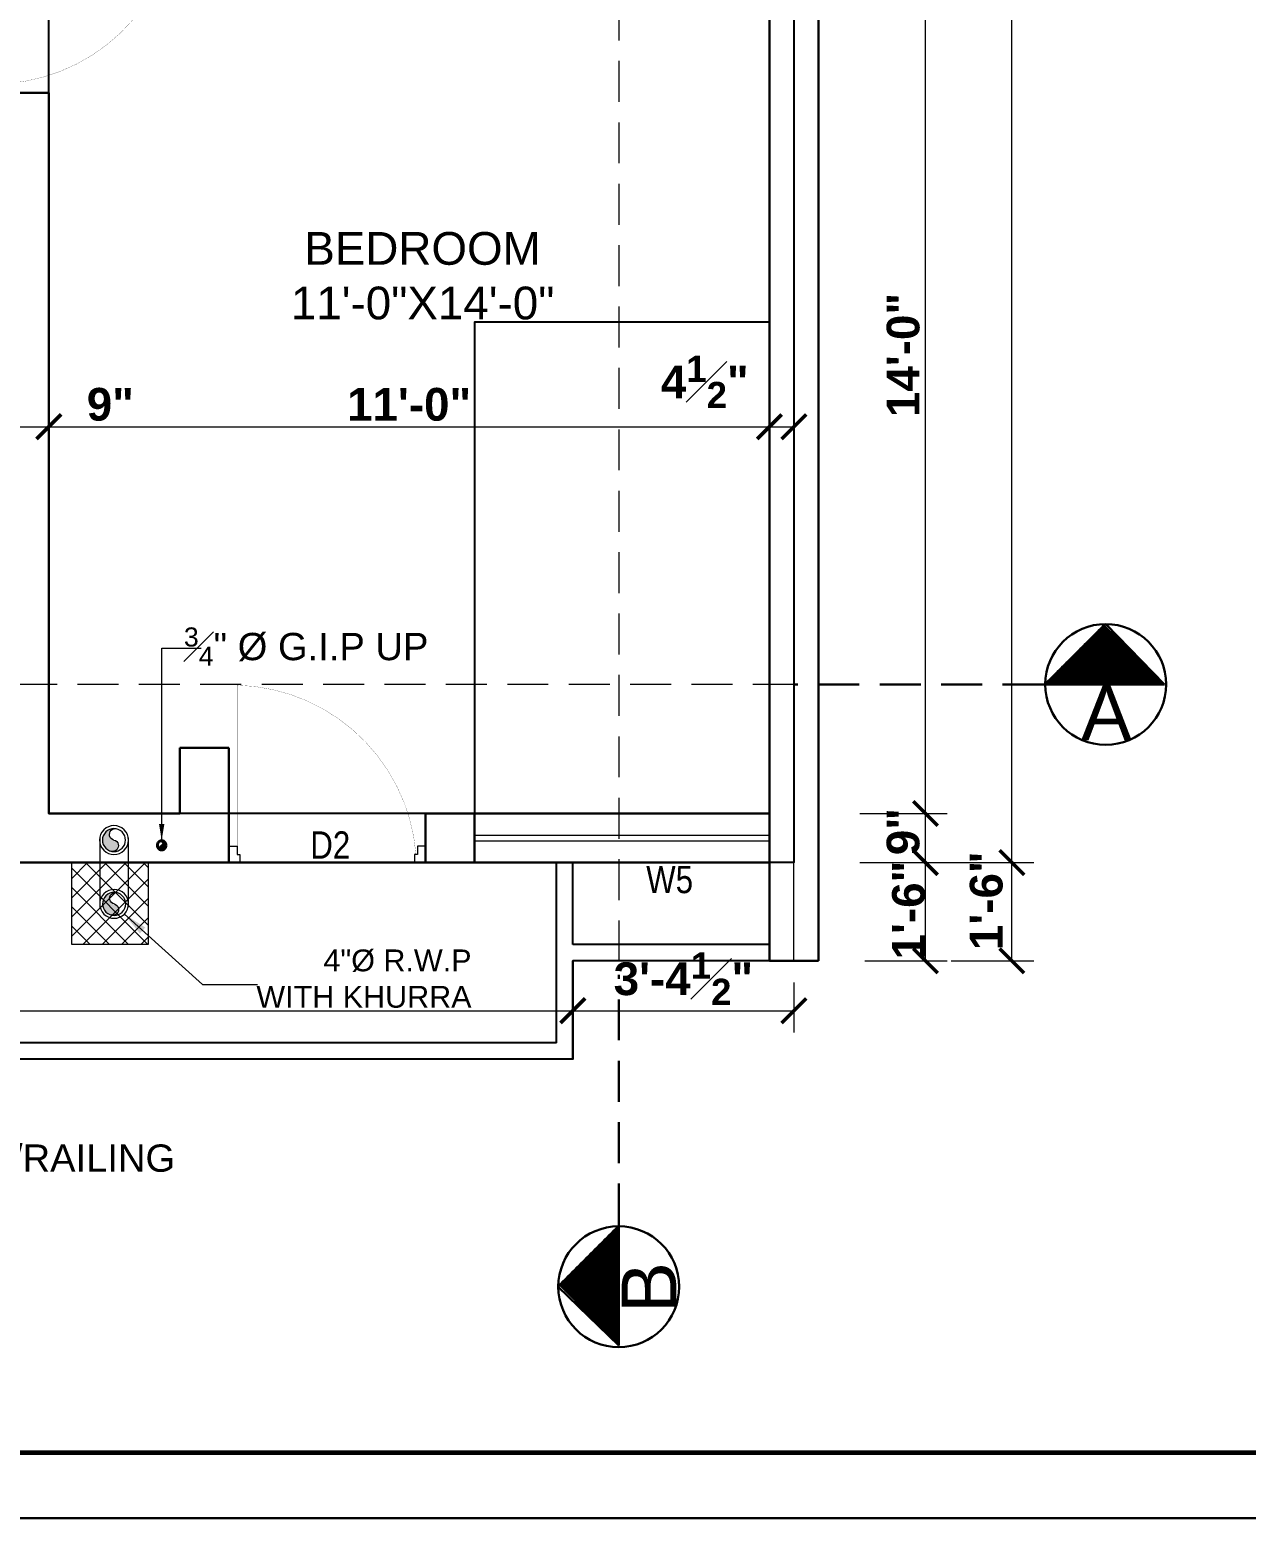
# Model space of a CAD drawing. Header units: feet. Extents: x 12125 to 16886, y -11859 to -10215.
# Drawn here: x 13983.8 to 14206.6, y -11661.1 to -11388.4 of the extents above; entities that cross this region are included whole.
import ezdxf

# ---------------------------------------------------------------- set-up
doc = ezdxf.new("R2010")
doc.units = ezdxf.units.FT
doc.header["$MEASUREMENT"] = 0
doc.header["$PDMODE"] = 2
for name, pattern in [('ACAD_ISO04W100', [30, 24, -3, 0, -3]), ('CENTER2', [1.125, 0.75, -0.125, 0.125, -0.125]), ('DASHED', [0.75, 0.5, -0.25]), ('HIDDEN2', [0.1875, 0.125, -0.0625])]:
    doc.linetypes.add(name, pattern=pattern)
doc.layers.get('0').update_dxf_attribs({"lineweight": 30})
for name, color, linetype in [('0 PL WASTE PIPE', 5, 'Continuous'), ('BLK_1_FLR_1_CHAJJA', 7, 'Continuous'), ('BLK_1_FLR_1_ROOM_4_LIGHT_VENTILATION_4', 7, 'Continuous')]:
    doc.layers.add(name, color=color, linetype=linetype)
doc.layers.add('BLK_1_FLR_1_BLT_UP_AREA', color=25, linetype='Continuous', true_color=0x995f4c, plot=False)
doc.layers.add('BLK_1_FLR_1_REGULAR_ROOM_4', color=1, linetype='Continuous', plot=False)
for name, color, linetype, lineweight in [('center line', 253, 'ACAD_ISO04W100', 5), ('CWS', 94, 'Continuous', 9), ('DIM 01', 7, 'Continuous', 9), ('DOOR', 32, 'Continuous', 13), ('HATCH', 9, 'Continuous', 20), ('JOINERY TEXT', 193, 'Continuous', 0), ('PL-C.W.S', 90, 'ACAD_ISO04W100', 25), ('R.W.P', 7, 'Continuous', 18), ('RAILING', 210, 'Continuous', 25), ('TEXT', 7, 'Continuous', 30), ('WALL', 10, 'Continuous', 30), ('WINDOW', 150, 'Continuous', 20)]:
    doc.layers.add(name, color=color, linetype=linetype, lineweight=lineweight)
doc.styles.add('AR. TEXT 01', font='arialbd.ttf')
doc.styles.add('p.h tex', font='techb___.ttf')
doc.styles.get("Standard").update_dxf_attribs({"font": 'ARIALN.TTF'})
doc.styles.add('TEX02', font='GARA.TTF')
doc.dimstyles.new('DIM 50', dxfattribs={"dimtxt": 6, "dimasz": 3, "dimexe": 6, "dimexo": 4, "dimgap": 0.3125, "dimtad": 1, "dimzin": 3, "dimdsep": 46, "dimlunit": 4, "dimtxsty": 'AR. TEXT 01', "dimblk": 'DOT', "dimcen": 0.09, "dimclrd": 256, "dimclre": 256, "dimclrt": 256, "dimazin": 0, "dimtfac": 0.8, "dimtofl": 0, "dimtmove": 1, "dimatfit": 3, "dimfxl": 6, "dimfxlon": 1, "dimfrac": 1, "dimtolj": 1, "dimtzin": 0, "dimlwd": -1, "dimlwe": -1, "dimarcsym": 1})

# ---------------------------------------------------------------- blocks, each defined once
blk = doc.blocks.new('D4')
for points in [[(-99.99999999417923, 1150.954666669233), (-48.39999999734573, 1150.954666669233), (-48.39999999734573, 1133.333333337214), (0, 1133.333333337214), (0, 1200), (-99.99999999417923, 1200), (-99.99999999417923, 1150.954666669233)], [(-99.99999999417923, 49.04533333076688), (-48.39999999734573, 49.04533333076688), (-48.39999999734573, 66.66666666278616), (0, 66.66666666278616), (0, 0), (-99.99999999417923, 0), (-99.99999999417923, 49.04533333076688)]]:
    blk.add_lwpolyline(points)
at = {"const_width": 1.11851519999287}
blk.add_lwpolyline([(-48.39999999734573, 1142.144000003223, 0.38341128429114), (-1083.385599992936, 51.76962119228118, 0.4142135623731)], format="xyb", dxfattribs=at)
blk.add_lwpolyline([(-1083.385599992936, 51.76962119228118), (-58.07999999960884, 51.76962119228118), (-58.07999999960884, 67.47881549099111), (-1083.385599992936, 67.47881549099111)], dxfattribs=at)
blk = doc.blocks.new('WERF')
at = {"layer": 'HATCH', "ltscale": 10}
h = blk.add_hatch(dxfattribs=at)
h.set_pattern_fill('ANSI31', color=256, angle=89.99999999999999, style=0)
h.set_pattern_definition([(135, (-8259.037108926428, -71951.85801521008), (-0.0883883476483185, -0.0883883476483184), [])])
h.paths.add_polyline_path([(79796.25074242313, -79394.9312226382), (79785.1819650613, -79406), (79807.31951978487, -79406)])
h = blk.add_hatch(dxfattribs=at)
h.set_pattern_fill('ANSI31', color=256, angle=89.99999999999999, style=0)
h.set_pattern_definition([(135, (-7925.132830549358, -71951.85801521008), (-0.0883883476483185, -0.0883883476483184), [])])
h.paths.add_polyline_path([(80243.73531451052, -79394.9312226382), (80254.80409187233, -79406), (80232.66653714878, -79406)])
at = {"layer": 'WALL', "color": 3, "ltscale": 15}
for p, q in [((79795.92805394344, -79394.9312226382), (79785.1819650613, -79406)), ((79795.92805394344, -79394.9312226382), (79806.99683130524, -79406)), ((80244.05800299019, -79394.9312226382), (80232.9892256284, -79406)), ((80244.05800299019, -79394.9312226382), (80254.80409187233, -79406)), ((79807.31951978487, -79406), (79785.1819650613, -79406)), ((80232.66653714878, -79406), (80254.80409187233, -79406))]:
    blk.add_line(p, q, dxfattribs=at)
at = {"layer": 'WALL', "color": 3, "linetype": 'DASHED', "ltscale": 15}
for p, q in [((79807.31951978487, -79406), (79853.04088927827, -79406)), ((80232.66653714878, -79406), (80186.94516765537, -79406))]:
    blk.add_line(p, q, dxfattribs=at)
at = {"layer": 'WALL', "color": 3, "linetype": 'DASHED', "lineweight": 20, "ltscale": 15}
blk.add_line((80186.94516765537, -79406), (79853.04088927827, -79406), dxfattribs=at)
at = {"layer": 'WALL', "color": 3, "ltscale": 15}
for centre in [(79795.92805394344, -79406), (80244.05800299019, -79406)]:
    blk.add_circle(centre, 11.06877736179012, dxfattribs=at)
at = {"layer": 'TEXT', "char_height": 10, "width": 27.26902642550526, "attachment_point": 2, "style": 'TEX02'}
for insert in [(79795.7896004855, -79406.24368558735), (80244.19645644815, -79406.24368558735)]:
    blk.add_mtext('\\A1;{\\fArial|b0|i0|c0|p34;A}', dxfattribs=dict(at, insert=insert))
blk = doc.blocks.new('ERFE')
at = {"layer": 'HATCH', "ltscale": 10}
h = blk.add_hatch(dxfattribs=at)
h.set_pattern_fill('ANSI31', color=256, angle=-180, style=0)
h.set_pattern_definition([(135, (40202.24475414908, 47200.86722703651), (0.0883883476483184, 0.0883883476483185), [])])
h.paths.add_polyline_path([(80608.22809897782, -79515.72739898889), (80619.29687633963, -79526.79617635072), (80619.29687633963, -79504.65862162714)])
at = {"layer": 'WALL', "color": 3, "linetype": 'DASHED', "lineweight": 20, "ltscale": 15}
blk.add_line((80619.29687633963, -78807.71996937633), (80619.29687633963, -79458.93725213372), dxfattribs=at)
at = {"layer": 'WALL', "color": 3, "linetype": 'DASHED', "ltscale": 15}
blk.add_line((80619.29687633963, -79504.65862162714), (80619.29687633963, -79458.93725213372), dxfattribs=at)
at = {"layer": 'WALL', "color": 3, "ltscale": 15}
for p, q in [((80619.29687633963, -79504.65862162714), (80619.29687633963, -79526.79617635072)), ((80608.22809897782, -79516.05008746857), (80619.29687633963, -79504.98131010677)), ((80608.22809897782, -79516.05008746857), (80619.29687633963, -79526.79617635072))]:
    blk.add_line(p, q, dxfattribs=at)
blk.add_circle((80619.29687633963, -79516.05008746857), 11.06877736179012, dxfattribs=at)
at = {"layer": 'TEXT', "insert": (80629.83272487675, -79516.18854092652), "char_height": 10, "width": 27.26902642550526, "attachment_point": 8, "rotation": 89.99999999999999, "style": 'TEX02'}
blk.add_mtext('\\A1;{\\fArial|b0|i0|c0|p34;B}', dxfattribs=at)
blk = doc.blocks.new('_ArchTick')
at = {"color": 0, "linetype": 'ByBlock', "const_width": 0.15}
blk.add_lwpolyline([(-0.5, -0.5), (0.5, 0.5)], dxfattribs=at)
blk = doc.blocks.new('*D55')
at = {"layer": 'Defpoints', "color": 0, "transparency": 16777216}
for p in [(14110.69619532392, -11531.95311382738), (14147.86980610556, -11531.95311382738), (14110.69619532392, -11540.95311382737)]:
    blk.add_point(p, dxfattribs=at)
at = {"layer": 'DIM 01', "transparency": 16777216}
for p, q in [((14135.86980610556, -11531.95311382738), (14151.86980610556, -11531.95311382738)), ((14147.86980610556, -11540.95311382737), (14147.86980610556, -11531.95311382738)), ((14135.86980610556, -11540.95311382737), (14151.86980610556, -11540.95311382737))]:
    blk.add_line(p, q, dxfattribs=at)
at = {"layer": 'DIM 01', "transparency": 16777216, "xscale": 4.5, "yscale": 4.5, "zscale": 4.5}
for p, rotation in [((14147.86980610556, -11531.95311382738), 90), ((14147.86980610556, -11540.95311382737), 270)]:
    blk.add_blockref('_ArchTick', p, dxfattribs=dict(at, rotation=rotation))
at = {"layer": 'DIM 01', "transparency": 16777216, "insert": (14143.80380610539, -11535.28584018644), "char_height": 6, "attachment_point": 5, "rotation": 90, "style": 'AR. TEXT 01'}
blk.add_mtext('\\A1;9"', dxfattribs=at)
blk = doc.blocks.new('*D56')
at = {"layer": 'Defpoints', "color": 0, "transparency": 16777216}
for p in [(14110.3702731766, -11363.95311382757), (14147.86980610565, -11363.95311382757), (14110.69619532392, -11531.95311382737)]:
    blk.add_point(p, dxfattribs=at)
at = {"layer": 'DIM 01', "transparency": 16777216}
for p, q in [((14135.86980610565, -11363.95311382757), (14151.86980610565, -11363.95311382757)), ((14147.86980610565, -11531.95311382737), (14147.86980610565, -11363.95311382757)), ((14135.86980610565, -11531.95311382737), (14151.86980610565, -11531.95311382737))]:
    blk.add_line(p, q, dxfattribs=at)
at = {"layer": 'DIM 01', "transparency": 16777216, "xscale": 4.5, "yscale": 4.5, "zscale": 4.5}
for p, rotation in [((14147.86980610565, -11363.95311382757), 90), ((14147.86980610565, -11531.95311382737), 270)]:
    blk.add_blockref('_ArchTick', p, dxfattribs=dict(at, rotation=rotation))
at = {"layer": 'DIM 01', "transparency": 16777216, "insert": (14143.80980610565, -11447.95311382747), "char_height": 6, "attachment_point": 5, "rotation": 90, "style": 'AR. TEXT 01'}
blk.add_mtext('\\A1;14\'-0"', dxfattribs=at)
blk = doc.blocks.new('*D61')
at = {"layer": 'Defpoints', "color": 0, "transparency": 16777216}
for p in [(14123.77765535156, -11540.95311382737), (14147.86980610565, -11540.95311382737), (14132.77765535156, -11558.95311382734)]:
    blk.add_point(p, dxfattribs=at)
at = {"layer": 'DIM 01', "transparency": 16777216}
for p, q in [((14135.86980610565, -11540.95311382737), (14151.86980610565, -11540.95311382737)), ((14147.86980610565, -11558.95311382734), (14147.86980610565, -11540.95311382737)), ((14136.77765535156, -11558.95311382734), (14151.86980610565, -11558.95311382734))]:
    blk.add_line(p, q, dxfattribs=at)
at = {"layer": 'DIM 01', "transparency": 16777216, "xscale": 4.5, "yscale": 4.5, "zscale": 4.5}
for p, rotation in [((14147.86980610565, -11540.95311382737), 90), ((14147.86980610565, -11558.95311382734), 270)]:
    blk.add_blockref('_ArchTick', p, dxfattribs=dict(at, rotation=rotation))
at = {"layer": 'DIM 01', "transparency": 16777216, "insert": (14144.80573436733, -11549.65433534881), "char_height": 6, "attachment_point": 5, "rotation": 90, "style": 'AR. TEXT 01'}
blk.add_mtext('\\A1;1\'-6"', dxfattribs=at)
blk = doc.blocks.new('*D63')
at = {"layer": 'Defpoints', "color": 0, "transparency": 16777216}
for p in [(14083.27765535156, -11558.95311382737), (14123.77765535156, -11558.95311382735), (14123.77765535156, -11568.09312913918)]:
    blk.add_point(p, dxfattribs=at)
at = {"layer": 'DIM 01', "transparency": 16777216}
for p, q in [((14083.27765535156, -11562.95311382737), (14083.27765535156, -11572.09312913918)), ((14123.77765535156, -11562.95311382735), (14123.77765535156, -11572.09312913918)), ((14083.27765535156, -11568.09312913918), (14123.77765535156, -11568.09312913918))]:
    blk.add_line(p, q, dxfattribs=at)
at = {"layer": 'DIM 01', "transparency": 16777216, "xscale": 4.5, "yscale": 4.5, "zscale": 4.5, "rotation": 180}
blk.add_blockref('_ArchTick', (14083.27765535156, -11568.09312913918), dxfattribs=at)
at = {"layer": 'DIM 01', "transparency": 16777216, "xscale": 4.5, "yscale": 4.5, "zscale": 4.5}
blk.add_blockref('_ArchTick', (14123.77765535156, -11568.09312913918), dxfattribs=at)
at = {"layer": 'DIM 01', "transparency": 16777216, "insert": (14103.52765535156, -11562.22772913918), "char_height": 6, "attachment_point": 5, "style": 'AR. TEXT 01'}
blk.add_mtext('\\A1;3\'-4{\\H0.800000x;\\S1#2;}"', dxfattribs=at)
blk = doc.blocks.new('*D146')
at = {"layer": 'Defpoints', "color": 0, "transparency": 16777216}
for p in [(14111.49684385872, -10934.95311382776), (14163.70377904877, -10934.95311382776), (14119.27765535156, -11540.95311382738)]:
    blk.add_point(p, dxfattribs=at)
at = {"layer": 'DIM 01', "transparency": 16777216}
for p, q in [((14151.70377904877, -10934.95311382776), (14167.70377904877, -10934.95311382776)), ((14163.70377904877, -11540.95311382738), (14163.70377904877, -10934.95311382776)), ((14151.70377904877, -11540.95311382738), (14167.70377904877, -11540.95311382738))]:
    blk.add_line(p, q, dxfattribs=at)
at = {"layer": 'DIM 01', "transparency": 16777216, "xscale": 4.5, "yscale": 4.5, "zscale": 4.5}
for p, rotation in [((14163.70377904877, -10934.95311382776), 90), ((14163.70377904877, -11540.95311382738), 270)]:
    blk.add_blockref('_ArchTick', p, dxfattribs=dict(at, rotation=rotation))
at = {"layer": 'DIM 01', "transparency": 16777216, "insert": (14159.64377904877, -11237.95311382757), "char_height": 6, "attachment_point": 5, "rotation": 90, "style": 'AR. TEXT 01'}
blk.add_mtext('\\A1;50\'-6"', dxfattribs=at)
blk = doc.blocks.new('*D147')
at = {"layer": 'Defpoints', "color": 0, "transparency": 16777216}
for p in [(14139.61162829468, -11540.95311382737), (14163.70377904882, -11540.95311382737), (14148.61162829468, -11558.95311382734)]:
    blk.add_point(p, dxfattribs=at)
at = {"layer": 'DIM 01', "transparency": 16777216}
for p, q in [((14151.70377904882, -11540.95311382737), (14167.70377904882, -11540.95311382737)), ((14163.70377904882, -11558.95311382734), (14163.70377904882, -11540.95311382737)), ((14152.61162829468, -11558.95311382734), (14167.70377904882, -11558.95311382734))]:
    blk.add_line(p, q, dxfattribs=at)
at = {"layer": 'DIM 01', "transparency": 16777216, "xscale": 4.5, "yscale": 4.5, "zscale": 4.5}
for p, rotation in [((14163.70377904882, -11540.95311382737), 90), ((14163.70377904882, -11558.95311382734), 270)]:
    blk.add_blockref('_ArchTick', p, dxfattribs=dict(at, rotation=rotation))
at = {"layer": 'DIM 01', "transparency": 16777216, "insert": (14159.04005123571, -11547.9426835655), "char_height": 6, "attachment_point": 5, "rotation": 90, "style": 'AR. TEXT 01'}
blk.add_mtext('\\A1;1\'-6"', dxfattribs=at)
blk = doc.blocks.new('*D158')
at = {"layer": 'Defpoints', "color": 0, "transparency": 16777216}
for p in [(13978.27765535167, -11461.09703376776), (13987.27765535169, -11461.09703376752), (13987.27765535169, -11465.95311382747)]:
    blk.add_point(p, dxfattribs=at)
at = {"layer": 'DIM 01', "transparency": 16777216}
for p, q in [((13978.27765535167, -11457.09703376776), (13978.27765535167, -11457.09703376752)), ((13987.27765535169, -11461.95311382747), (13987.27765535169, -11457.09703376752)), ((13978.27765535167, -11461.09703376752), (13987.27765535169, -11461.09703376752)), ((13987.27765535169, -11461.09703376752), (14003.51359809997, -11461.09703376752))]:
    blk.add_line(p, q, dxfattribs=at)
at = {"layer": 'DIM 01', "transparency": 16777216, "xscale": 4.5, "yscale": 4.5, "zscale": 4.5, "rotation": 180}
blk.add_blockref('_ArchTick', (13978.27765535167, -11461.09703376752), dxfattribs=at)
at = {"layer": 'DIM 01', "transparency": 16777216, "xscale": 4.5, "yscale": 4.5, "zscale": 4.5}
blk.add_blockref('_ArchTick', (13987.27765535169, -11461.09703376752), dxfattribs=at)
at = {"layer": 'DIM 01', "transparency": 16777216, "insert": (13998.54159809997, -11457.03103376752), "char_height": 6, "attachment_point": 5, "style": 'AR. TEXT 01'}
blk.add_mtext('\\A1;9"', dxfattribs=at)
blk = doc.blocks.new('*D159')
at = {"layer": 'Defpoints', "color": 0, "transparency": 16777216}
for p in [(14119.27765535156, -11461.09703376752), (14119.27765535156, -11461.09703376752), (13987.27765535167, -11465.95311382748)]:
    blk.add_point(p, dxfattribs=at)
at = {"layer": 'DIM 01', "transparency": 16777216}
for p, q in [((13987.27765535167, -11461.95311382748), (13987.27765535167, -11457.09703376752)), ((14119.27765535156, -11457.09703376752), (14119.27765535156, -11457.09703376752)), ((13987.27765535167, -11461.09703376752), (14119.27765535156, -11461.09703376752))]:
    blk.add_line(p, q, dxfattribs=at)
at = {"layer": 'DIM 01', "transparency": 16777216, "xscale": 4.5, "yscale": 4.5, "zscale": 4.5, "rotation": 180}
blk.add_blockref('_ArchTick', (13987.27765535167, -11461.09703376752), dxfattribs=at)
at = {"layer": 'DIM 01', "transparency": 16777216, "xscale": 4.5, "yscale": 4.5, "zscale": 4.5}
blk.add_blockref('_ArchTick', (14119.27765535156, -11461.09703376752), dxfattribs=at)
at = {"layer": 'DIM 01', "transparency": 16777216, "insert": (14053.27765535162, -11457.03703376752), "char_height": 6, "attachment_point": 5, "style": 'AR. TEXT 01'}
blk.add_mtext('\\A1;11\'-0"', dxfattribs=at)
blk = doc.blocks.new('*D160')
at = {"layer": 'Defpoints', "color": 0, "transparency": 16777216}
for p in [(14119.27765535156, -11461.09703376752), (14123.77765535156, -11461.09703376752), (14123.77765535156, -11461.09703376752)]:
    blk.add_point(p, dxfattribs=at)
at = {"layer": 'DIM 01', "transparency": 16777216}
for p, q in [((14119.27765535156, -11457.09703376752), (14119.27765535156, -11457.09703376752)), ((14123.77765535156, -11457.09703376752), (14123.77765535156, -11457.09703376752)), ((14119.27765535156, -11461.09703376752), (14123.77765535156, -11461.09703376752))]:
    blk.add_line(p, q, dxfattribs=at)
at = {"layer": 'DIM 01', "transparency": 16777216, "xscale": 4.5, "yscale": 4.5, "zscale": 4.5, "rotation": 180}
blk.add_blockref('_ArchTick', (14119.27765535156, -11461.09703376752), dxfattribs=at)
at = {"layer": 'DIM 01', "transparency": 16777216, "xscale": 4.5, "yscale": 4.5, "zscale": 4.5}
blk.add_blockref('_ArchTick', (14123.77765535156, -11461.09703376752), dxfattribs=at)
at = {"layer": 'DIM 01', "transparency": 16777216, "insert": (14107.4404235574, -11452.88305299839), "char_height": 6, "attachment_point": 5, "style": 'AR. TEXT 01'}
blk.add_mtext('\\A1;4{\\H0.800000x;\\S1#2;}"', dxfattribs=at)
blk = doc.blocks.new('*D168')
at = {"layer": 'Defpoints', "color": 0, "transparency": 16777216}
for p in [(13819.27765535156, -11563.43867392992), (14083.27765535156, -11563.43867392992), (14083.27765535156, -11568.09312913918)]:
    blk.add_point(p, dxfattribs=at)
at = {"layer": 'DIM 01', "transparency": 16777216}
for p, q in [((13819.27765535156, -11567.43867392992), (13819.27765535156, -11572.09312913918)), ((13819.27765535156, -11568.09312913918), (14083.27765535156, -11568.09312913918)), ((14083.27765535156, -11567.43867392992), (14083.27765535156, -11572.09312913918))]:
    blk.add_line(p, q, dxfattribs=at)
at = {"layer": 'DIM 01', "transparency": 16777216, "xscale": 4.5, "yscale": 4.5, "zscale": 4.5, "rotation": 180}
blk.add_blockref('_ArchTick', (13819.27765535156, -11568.09312913918), dxfattribs=at)
at = {"layer": 'DIM 01', "transparency": 16777216, "xscale": 4.5, "yscale": 4.5, "zscale": 4.5}
blk.add_blockref('_ArchTick', (14083.27765535156, -11568.09312913918), dxfattribs=at)
at = {"layer": 'DIM 01', "transparency": 16777216, "insert": (13951.27765535156, -11564.03312913918), "char_height": 6, "attachment_point": 5, "style": 'AR. TEXT 01'}
blk.add_mtext('\\A1;22\'-0"', dxfattribs=at)
blk = doc.blocks.new('RETEU')
at = {"layer": 'R.W.P'}
h = blk.add_hatch(color=7, dxfattribs=at)
edge = h.paths.add_edge_path()
edge.add_ellipse((-37076.90065375516, -119553.1669227566), major_axis=(1.494147372830071, 1.494147372830071), ratio=0.9999999999971358, start_angle=35.6182046845361, end_angle=125.618203281105)
edge.add_ellipse((-37076.90065375516, -119553.1669227566), major_axis=(1.494147372827425, 1.494147372827423), ratio=0.9999999999948398, start_angle=125.618203281105, end_angle=215.6182018617833)
edge.add_ellipse((-37077.13122894867, -119554.1996719022), major_axis=(0.7482431835796156, 0.7482431835796152), ratio=0.9999999999816468, start_angle=218.8220523718934, end_angle=392.4143515007202)
edge.add_ellipse((-37076.67007856617, -119552.1341736046), major_axis=(-0.7482431836025633, 0.7482431836025631), ratio=0.9999999999430152, start_angle=-51.17794228077861, end_angle=122.41435150089211, ccw=False)
at = {"layer": 'R.W.P', "color": 7, "extrusion": (0, 0, -1)}
for centre, major_axis, ratio, start_param, end_param in [((-37076.90065375516, -119553.1669227566), (1.867684216040424, 1.867684216040424), 0.99999999999517, 3.926990816989658, 10.21017612416924), ((-37076.90065375516, -119553.1669227566), (-1.494147372831555, 1.494147372831555), 0.9999999999934599, 5.497787143778867, 11.78097245095845), ((-37077.13122894865, -119554.1996719022), (-0.7482431836144129, 0.7482431836144129), 0.9999999999042399, 1.005059168248902, 4.258487346123779)]:
    blk.add_ellipse(centre, major_axis=major_axis, ratio=ratio, start_param=start_param, end_param=end_param, dxfattribs=at)
at = {"layer": 'R.W.P', "color": 7, "extrusion": (0, 0, -0.9999999999999998)}
blk.add_ellipse((-37076.67007856616, -119552.1341736046), major_axis=(0.7482431836246272, 0.7482431836246272), ratio=0.99999999987498, start_param=2.575855494946888, end_param=5.829283672833697, dxfattribs=at)
blk = doc.blocks.new('DF DF')
at = {"layer": 'PL-C.W.S', "ltscale": 2}
h = blk.add_hatch(dxfattribs=at)
h.set_pattern_fill('JIS_LC_20', color=256, scale=0.00030976, style=0)
h.set_pattern_definition([(135.0000000015881, (-713.6371133431317, -1892.405334894047), (0.0045997013275512, 0.0045997013272962), []), (135.0000000015881, (-713.6372434423317, -1892.405334894047), (0.0045997013275512, 0.0045997013272962), [])])
edge = h.paths.add_edge_path()
edge.add_ellipse((-1141.155969474507, -1786.047756641909), major_axis=(-0.0172638459292222, 3.67380965955e-05), ratio=0.9999999999448315, start_angle=109.7335148373989, end_angle=250.5103398213486)
edge.add_ellipse((-1141.150174988148, -1786.064019041909), major_axis=(-0.0325247972641925, 1.33438009235e-05), ratio=0.9999999999445645, start_angle=180.0235064780413, end_angle=270.02350647804116, ccw=False)
edge.add_ellipse((-1141.150174988148, -1786.064019041909), major_axis=(0.0325247727854484, 4.20759883691e-05), ratio=0.9999999999445631, start_angle=269.92587879808355, end_angle=359.9258787994174, ccw=False)
edge.add_ellipse((-1141.143692296203, -1786.080281441909), major_axis=(0.0175068814637724, 7.0747587468e-06), ratio=0.9999999999445439, start_angle=111.71059004010161, end_angle=248.24310202751678, ccw=False)
at = {"layer": 'PL-C.W.S', "ltscale": 2, "extrusion": (0, 0, -1)}
for centre, major_axis, ratio, start_param, end_param in [((-1141.150174988148, -1786.064019041909), (0.0403307360506055, 3.58698504617e-05), 0.99999999994456, 3.142482045763561, 9.425667352943147), ((-1141.150174988148, -1786.064019041909), (0.0325247258547981, 6.94492913112e-05), 0.9999999999445602, 3.14372792710681, 9.426913234286395), ((-1141.143692296203, -1786.080281441909), (-0.0175068160262084, 4.83866055586e-05), 0.99999999994427, -1.194234800505054, 1.188707069907176), ((-1141.157000834208, -1786.047895540491), (0.0175068160262084, -4.83866055586e-05), 0.99999999994427, -1.194234800505054, 1.188707069907176)]:
    blk.add_ellipse(centre, major_axis=major_axis, ratio=ratio, start_param=start_param, end_param=end_param, dxfattribs=at)
blk = doc.blocks.new('_Dot')
at = {"color": 0, "linetype": 'ByBlock', "lineweight": -2}
blk.add_line((-0.5, 0), (-1, 0), dxfattribs=at)
at = {"color": 0, "linetype": 'ByBlock', "const_width": 0.5}
blk.add_lwpolyline([(-0.25, 0, 1), (0.25, 0, 1)], format="xyb", close=True, dxfattribs=at)

msp = doc.modelspace()

# ---------------------------------------------------------------- hatches: boundary and pattern name
at = {"layer": 'HATCH'}
h = msp.add_hatch(dxfattribs=at)
h.set_pattern_fill('ANSI37', color=256, scale=20, angle=-90.00000000000001, style=0)
h.set_pattern_definition([(-45, (-9662.09477816544, 48110.37750324897), (1.767766952966369, 1.767766952966368), []), (45, (-9662.09477816544, 48110.37750324897), (-1.767766952966368, 1.767766952966369), [])])
edge = h.paths.add_edge_path(flags=16)
edge.add_ellipse((13999.78487938874, -11549.39114079774), major_axis=(0.7482431836542678, 0.7482431836542678), ratio=0.9999999998055187, start_angle=51.17794786431927, end_angle=63.99335204073692)
edge.add_ellipse((14000.01545458224, -11550.42388994333), major_axis=(1.494147372839506, 1.494147372824954), ratio=0.9999999999902603, start_angle=54.38179825559848, end_angle=60.78949903461432, ccw=False)
h.paths.add_polyline_path([(14005.46043219908, -11555.95311382721), (14005.46043219908, -11540.95311382719), (13991.46043219908, -11540.9531138272), (13991.46043219908, -11555.95311382721)])

# ---------------------------------------------------------------- linework, layer by layer
at = {"color": 3, "elevation": -0.9035272477697599}
msp.add_lwpolyline([(13212.42948258684, -10214.81913442836), (14972.94220979727, -10214.81913442836), (14972.94220979727, -11661.07807256041), (13212.42948258684, -11661.07807256041)], close=True, dxfattribs=at)
at = {"layer": 'BLK_1_FLR_1_BLT_UP_AREA', "color": 25}
msp.add_lwpolyline([(13772.77765535156, -10934.95311382737), (14123.77765535156, -10934.95311382737), (14123.77765535156, -11540.95311382738), (13772.77765535156, -11540.95311382738), (13772.77765535156, -10934.95311382737)], dxfattribs=at)
at = {"layer": 'BLK_1_FLR_1_CHAJJA'}
msp.add_lwpolyline([(14119.27765535156, -11558.95311382735), (14083.27765535157, -11558.95311382737), (14083.27765535157, -11576.95311382737), (13819.27765535156, -11576.95311382737), (13819.27765535156, -11540.95311382738), (14119.27765535156, -11540.95311382738), (14119.27765535156, -11558.95311382735)], dxfattribs=at)
at = {"layer": 'BLK_1_FLR_1_REGULAR_ROOM_4', "color": 1}
msp.add_lwpolyline([(13987.2776553517, -11363.95311382759), (14119.27765535156, -11363.95311382758), (14119.27765535156, -11531.95311382738), (13987.2776553517, -11531.95311382739)], close=True, dxfattribs=at)
at = {"layer": 'BLK_1_FLR_1_ROOM_4_LIGHT_VENTILATION_4', "color": 114, "true_color": 0x139b48}
msp.add_lwpolyline([(14065.27765535156, -11531.95311382738), (14119.27765535156, -11531.95311382738), (14119.27765535156, -11441.95311382738), (14065.27765535156, -11441.95311382738)], close=True, dxfattribs=at)
at = {"layer": 'center line'}
msp.add_line((14123.77765535156, -11558.95311382735), (14123.77765535156, -10934.95311382737), dxfattribs=at)
at = {"layer": 'DIM 01'}
for p, q in [((13996.60175471498, -11536.40585989415), (13996.60175471498, -11549.3179910815)), ((14001.81817293823, -11536.40585989415), (14001.81817293823, -11549.09773706571))]:
    msp.add_line(p, q, dxfattribs=at)
msp.add_lwpolyline([(13991.46043219908, -11540.9531138272), (14005.46043219908, -11540.9531138272), (14005.46043219908, -11555.95311382721), (13991.46043219908, -11555.95311382721)], close=True, dxfattribs=at)
at = {"layer": 'RAILING', "ltscale": 10}
for p, q in [((14080.27765535156, -11573.95311382737), (14080.27765535156, -11540.95311382737)), ((14083.27765535156, -11555.95311382737), (14083.27765535156, -11540.95311382737)), ((14119.27765535156, -11555.95311382737), (14083.27765535156, -11555.95311382737)), ((14083.27765535156, -11576.95311382737), (14083.27765535156, -11558.95311382737)), ((14119.27765535156, -11558.95311382737), (14083.27765535156, -11558.95311382737)), ((14080.27765535156, -11573.95311382737), (13822.27765535156, -11573.95311382737)), ((14083.27765535156, -11576.95311382737), (13819.27765535156, -11576.95311382737))]:
    msp.add_line(p, q, dxfattribs=at)
at = {"layer": 'WALL', "ltscale": 10}
for p, q in [((14128.27765535156, -11558.95311382735), (14128.27765535156, -10934.95311382737)), ((14119.27765535156, -11363.95311382763), (14119.27765535156, -11435.95311382737)), ((14119.27765535156, -11435.95311382737), (14119.27765535156, -11558.95311382735)), ((14020.27765535156, -11531.9531138274), (14020.27765535156, -11540.9531138274)), ((14056.27765535156, -11531.9531138274), (14056.27765535156, -11540.9531138274)), ((14065.27765535156, -11531.9531138274), (14065.27765535156, -11540.9531138274)), ((14119.27765535156, -11558.95311382735), (14128.27765535156, -11558.95311382735)), ((14119.27765535156, -11558.95311382735), (14128.27765535156, -11558.95311382735))]:
    msp.add_line(p, q, dxfattribs=at)
at = {"layer": 'WALL', "ltscale": 5}
for p, q in [((13987.27765535176, -11399.95311382757), (13978.27765535176, -11399.95311382757)), ((13987.27765535159, -11531.95311382738), (13987.27765535176, -11399.95311382757)), ((14011.27765535156, -11519.9531138274), (14020.27765535156, -11519.9531138274)), ((14011.27765535156, -11531.9531138274), (14011.27765535156, -11519.9531138274)), ((14020.27765535156, -11531.9531138274), (14020.27765535156, -11519.9531138274)), ((14002.77765535156, -11531.95311382738), (13987.27765535156, -11531.95311382738)), ((14002.77765535156, -11531.95311382738), (14011.27765535156, -11531.9531138274)), ((14056.27765535156, -11531.9531138274), (14065.27765535156, -11531.9531138274)), ((14002.77765535156, -11540.95311382738), (13978.27765535156, -11540.95311382738)), ((14002.77765535156, -11540.95311382738), (14020.27765535156, -11540.9531138274)), ((14056.27765535156, -11540.9531138274), (14065.27765535156, -11540.9531138274))]:
    msp.add_line(p, q, dxfattribs=at)
at = {"layer": 'WALL', "color": 35, "linetype": 'Continuous', "lineweight": 60, "elevation": -0.9035272477697599}
msp.add_lwpolyline([(13224.4294825868, -10226.81913442833), (14960.94220979727, -10226.81913442833), (14960.94220979727, -11649.07807256049), (13224.4294825868, -11649.07807256049)], close=True, dxfattribs=at)
at = {"layer": 'WINDOW', "ltscale": 10}
for p, q in [((14065.27765535156, -11531.9531138274), (14119.27765535156, -11531.95311382738)), ((14065.27765535156, -11535.9531138274), (14119.27765535156, -11535.95311382738)), ((14065.27765535156, -11536.9531138274), (14119.27765535156, -11536.95311382738)), ((14065.27765535156, -11540.9531138274), (14119.27765535156, -11540.95311382738))]:
    msp.add_line(p, q, dxfattribs=at)

# ---------------------------------------------------------------- block references
at = {"layer": '0 PL WASTE PIPE', "color": 4, "linetype": 'CENTER2', "lineweight": 0, "ltscale": 5}
msp.add_blockref('ERFE', (-66527.6178532258, 67897.38801829913), dxfattribs=at)
at = {"layer": 'DIM 01'}
msp.add_blockref('RETEU', (51076.11061758174, 108016.3442488851), dxfattribs=at)
at = {"layer": 'DOOR'}
for p, xscale, yscale, zscale, rotation in [((13978.27765535156, -11363.95311382756), 0.03000000000002, 0.03000000000002, 0.03000000000002, 180.0000000003334), ((14020.27765535156, -11540.95311382759), 0.03000000000001, 0.03000000000001, 0.03000000000001, 270.0000000003335)]:
    msp.add_blockref('D4', p, dxfattribs=dict(at, xscale=xscale, yscale=yscale, zscale=zscale, rotation=rotation))
at = {"layer": 'PL-C.W.S', "lineweight": 30, "ltscale": 0.2, "xscale": 22.60173912992468, "yscale": 22.60173912992468, "zscale": 22.60173912992468}
msp.add_blockref('DF DF', (39799.9301032045, 28830.35164732814), dxfattribs=at)
at = {"layer": 'R.W.P'}
msp.add_blockref('RETEU', (51076.14098472184, 108004.6447023556), dxfattribs=at)
at = {"layer": 'WALL'}
msp.add_blockref('WERF', (-66063.1675123038, 67897.67824964155), dxfattribs=at)

# ---------------------------------------------------------------- texts
at = {"layer": 'CWS', "ltscale": 0.2, "insert": (14056.81505049576, -11497.87074764096), "char_height": 5, "width": 46.74709775860538, "attachment_point": 3, "style": 'p.h tex'}
msp.add_mtext('\\A1;{\\fArial|b0|i0|c0|p34;\\H0.7x;\\S3#4;\\H1.429x;" %%C G.I.P UP }', dxfattribs=at)
at = {"layer": 'JOINERY TEXT', "insert": (14035.17059447449, -11535.23314445098), "char_height": 5, "attachment_point": 1}
msp.add_mtext('D2', dxfattribs=at)
at = {"layer": 'JOINERY TEXT', "insert": (14096.70679283126, -11541.55255727082), "char_height": 5, "width": 9.823400606668926, "attachment_point": 1}
msp.add_mtext('W5', dxfattribs=at)
at = {"layer": 'TEXT', "insert": (14009.25977799256, -11425.42747753824), "char_height": 6, "width": 91.70489925128277, "attachment_point": 1, "style": 'TEX02'}
msp.add_mtext('\\A1;\\pi24.82175;{\\fArial|b0|i0|c0|p34;BEDROOM\\P\\pi22.35791;11\'-0"X14\'-0"}', dxfattribs=at)
at = {"layer": 'TEXT', "linetype": 'HIDDEN2', "insert": (14064.71380074589, -11556.8753475827, 0.9035272477697599), "char_height": 4, "width": 50.39691254184609, "attachment_point": 3}
msp.add_mtext('\\A1;{\\fArial|b0|i0|c0|p34;4"Ø R.W.P\\PWITH KHURRA}', dxfattribs=at)
at = {"layer": 'TEXT', "insert": (13947.92799767997, -11584.26317601596), "char_height": 5, "width": 65.18975914390468, "attachment_point": 1}
msp.add_mtext('{\\fArial|b0|i0|c0|p34;3\'-6" HIGH \\PPARAPET/RAILING}', dxfattribs=at)

# ---------------------------------------------------------------- dimensions: what is measured, and where the dimension line sits
at = {"layer": 'DIM 01'}
for base, p1, p2, picture, middle in [((14163.70377904877, -10934.95311382776), (14119.27765535156, -11540.95311382738), (14111.49684385872, -10934.95311382776), '*D146', (14159.64377904877, -11237.95311382757)), ((14147.86980610565, -11363.95311382757), (14110.69619532392, -11531.95311382737), (14110.3702731766, -11363.95311382757), '*D56', (14143.80980610565, -11447.95311382747))]:
    dim = msp.add_linear_dim(base=base, p1=p1, p2=p2, angle=90, dimstyle='DIM 50', override={"dimtxt": 6, "dimasz": 4.5, "dimexe": 4, "dimgap": 1, "dimblk1": 'ArchTick', "dimblk2": 'ArchTick', "dimsah": 1, "dimfxl": 12}, dxfattribs=at)
    dim.commit()
    dim.dimension.update_dxf_attribs({"geometry": picture, "text_midpoint": middle})
for base, p1, p2, picture, middle in [((14123.77765535156, -11461.09703376752), (14119.27765535156, -11461.09703376752), (14123.77765535156, -11461.09703376752), '*D160', (14107.4404235574, -11458.69745299839)), ((13987.27765535169, -11461.09703376752), (13978.27765535167, -11461.09703376776), (13987.27765535169, -11465.95311382747), '*D158', (13998.54159809997, -11458.97813665555))]:
    dim = msp.add_linear_dim(base=base, p1=p1, p2=p2, dimstyle='DIM 50', override={"dimtxt": 6, "dimasz": 4.5, "dimexe": 4, "dimgap": 1, "dimblk1": 'ArchTick', "dimblk2": 'ArchTick', "dimsah": 1, "dimfxl": 12}, dxfattribs=at)
    dim.commit()
    dim.dimension.update_dxf_attribs({"geometry": picture, "text_midpoint": middle, "dimtype": 160})
for base, p1, p2, picture, middle in [((14119.27765535156, -11461.09703376752), (13987.27765535167, -11465.95311382748), (14119.27765535156, -11461.09703376752), '*D159', (14053.27765535162, -11457.03703376752)), ((14123.77765535156, -11568.09312913918), (14083.27765535156, -11558.95311382737), (14123.77765535156, -11558.95311382735), '*D63', (14103.52765535156, -11562.22772913918)), ((14083.27765535156, -11568.09312913918), (13819.27765535156, -11563.43867392992), (14083.27765535156, -11563.43867392992), '*D168', (13951.27765535156, -11564.03312913918))]:
    dim = msp.add_linear_dim(base=base, p1=p1, p2=p2, dimstyle='DIM 50', override={"dimtxt": 6, "dimasz": 4.5, "dimexe": 4, "dimgap": 1, "dimblk1": 'ArchTick', "dimblk2": 'ArchTick', "dimsah": 1, "dimfxl": 12}, dxfattribs=at)
    dim.commit()
    dim.dimension.update_dxf_attribs({"geometry": picture, "text_midpoint": middle})
for base, p1, p2, picture, middle in [((14147.86980610556, -11531.95311382738), (14110.69619532392, -11540.95311382737), (14110.69619532392, -11531.95311382738), '*D55', (14147.86980610539, -11535.28584018644)), ((14147.86980610565, -11540.95311382737), (14132.77765535156, -11558.95311382734), (14123.77765535156, -11540.95311382737), '*D61', (14148.86573436733, -11549.65433534881)), ((14163.70377904882, -11540.95311382737), (14148.61162829468, -11558.95311382734), (14139.61162829468, -11540.95311382737), '*D147', (14163.10005123571, -11547.9426835655))]:
    dim = msp.add_linear_dim(base=base, p1=p1, p2=p2, angle=90, dimstyle='DIM 50', override={"dimtxt": 6, "dimasz": 4.5, "dimexe": 4, "dimgap": 1, "dimblk1": 'ArchTick', "dimblk2": 'ArchTick', "dimsah": 1, "dimfxl": 12}, dxfattribs=at)
    dim.commit()
    dim.dimension.update_dxf_attribs({"geometry": picture, "text_midpoint": middle, "dimtype": 160})

# ---------------------------------------------------------------- leaders
at = {"layer": 'CWS', "ltscale": 0.2}
msp.add_leader([(14007.95072933348, -11536.88983562683), (14007.95072933348, -11501.64677591059), (14015.16491404059, -11501.64677591059)], dimstyle='DIM 50', override={"dimtad": 0, "dimfxl": 1}, dxfattribs=at)
at = {"layer": 'DIM 01'}
msp.add_leader([(14001.10801518272, -11550.38990461703), (14015.45325444468, -11563.27109878945), (14025.47624772952, -11563.27109878945)], dimstyle='DIM 50', override={"dimtxt": 6, "dimasz": 4.5, "dimexe": 4, "dimgap": 1, "dimfxl": 12}, dxfattribs=at)

doc.saveas('drawing.dxf')
